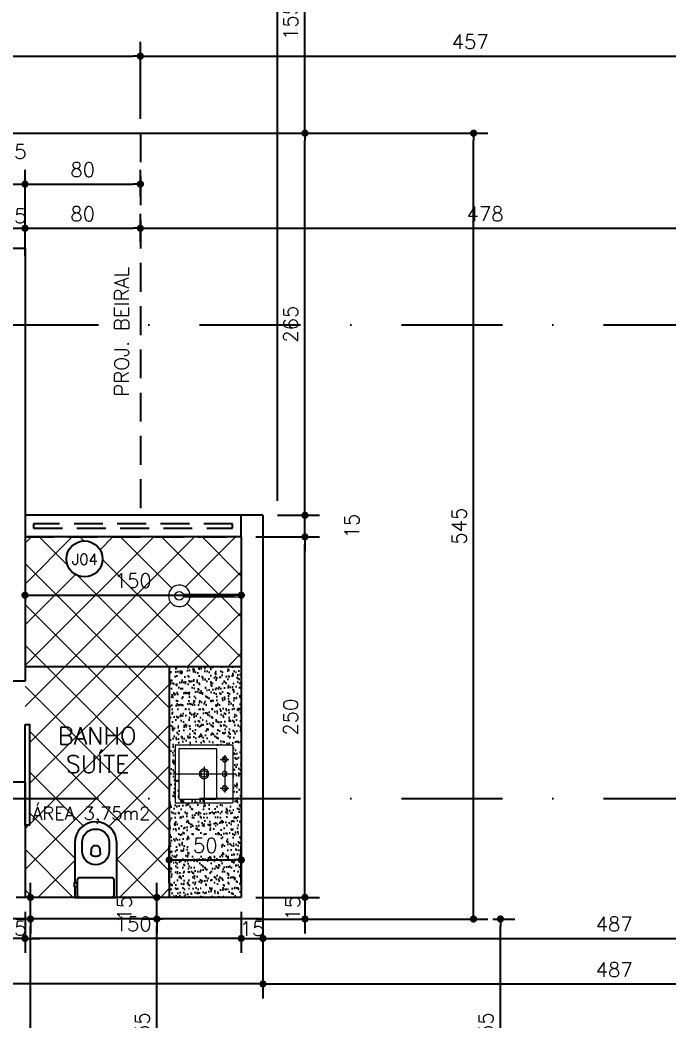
# Model space of a CAD drawing. Header units: inches. Extents: x 580771 to 672494, y 7715997 to 7829530.
# Drawn here: x 655704 to 656154, y 7723923 to 7724616 of the extents above; entities that cross this region are included whole.
import ezdxf

# ---------------------------------------------------------------- set-up
doc = ezdxf.new("R2010")
doc.units = ezdxf.units.IN
doc.header["$MEASUREMENT"] = 0
doc.header["$PDMODE"] = 2
for name, pattern in [('AXES', [0.54, 0.3, -0.08, 0.08, -0.08]), ('CACHE', [0.24, 0.12, -0.12]), ('CONTINU', [0]), ('DASHDOTX2', [2, 1, -0.5, 0, -0.5]), ('DASHED2', [0.375, 0.25, -0.125])]:
    doc.linetypes.add(name, pattern=pattern)
for name, color, linetype in [('01', 1, 'Continuous'), ('02', 2, 'Continuous'), ('04', 4, 'Continuous'), ('Block1', 1, 'Continuous'), ('Block2', 2, 'Continuous'), ('Layer1', 1, 'Continuous'), ('Layer3', 3, 'Continuous'), ('NIVEL', 2, 'Continuous'), ('P02', 2, 'Continuous'), ('parede', 6, 'Continuous'), ('PAVTO1-ESCADA', 1, 'Continuous'), ('SIMBOLOS', 2, 'Continuous')]:
    doc.layers.add(name, color=color, linetype=linetype)
for name, color, linetype, lineweight in [('ARQ-01', 1, 'Continuous', 13), ('ARQ-02', 2, 'Continuous', 20), ('MOBILIÁRIO-02', 2, 'Continuous', 20)]:
    doc.layers.add(name, color=color, linetype=linetype, lineweight=lineweight)
doc.layers.get('01').off()
doc.styles.add('R80E50', font='romans.shx', dxfattribs={"height": 10})
doc.styles.add('ROMANS', font='romans', dxfattribs={"height": 0.2})
doc.dimstyles.new('ARQ50', dxfattribs={"dimscale": 50, "dimtxt": 10, "dimasz": 0.1, "dimexe": 0.2, "dimexo": 0.2, "dimgap": 0.1, "dimtad": 1, "dimdec": 0, "dimzin": 12, "dimdsep": 46, "dimtxsty": 'R80E50', "dimblk1": 'DOT', "dimblk2": 'DOT', "dimsah": 1, "dimcen": 0.4, "dimclrd": 15, "dimclre": 15, "dimclrt": 3, "dimadec": 0, "dimazin": 0, "dimtfac": 1, "dimtdec": 0, "dimtmove": 2, "dimatfit": 3, "dimldrblk": 'DOT', "dimfxl": 0.2, "dimtolj": 1, "dimtzin": 12, "dimarcsym": 0})

# ---------------------------------------------------------------- blocks, each defined once
blk = doc.blocks.new('Vaso002c')
at = {"layer": 'Block1'}
for p, q in [((12.45, -18.5), (12.45, -16)), ((15.95, -18.5), (15.95, -16))]:
    blk.add_line(p, q, dxfattribs=at)
blk.add_lwpolyline([(3, -14, 0.324141), (5, -16), (19, -16, 0.333333), (20.5, -14.5), (20.5, 0), (20.5, 14.5, 0.333333), (19, 16), (5, 16, 0.324141), (3, 14, 0.324141)], format="xyb", dxfattribs=at)
for points in [[(63.2, 0, 0.418677), (51.5, 11.8), (43.6, 11.8, 0.411784), (31.7, 0, 0.411784), (43.6, -11.8), (51.5, -11.8, 0.418677)], [(48.5, 0, -0.428571), (44.8, -4), (40.8, -4.3, -0.16754), (39.3, 0, -0.16754), (40.8, 4.3), (44.8, 4, -0.428571)]]:
    blk.add_lwpolyline(points, format="xyb", close=True, dxfattribs=at)
at = {"layer": 'Block2'}
blk.add_lwpolyline([(3, 18.17, -0.329256), (3.38, 18.5), (51.1, 18.5, -0.412623), (69.5, 0, -0.412623), (51.1, -18.5), (15.95, -18.5), (15.95, -18.9), (12.45, -18.9), (12.45, -18.5), (3.38, -18.5, -0.329256), (3, -18.17), (3, -17.25), (3, 0), (3, 17.29)], format="xyb", close=True, dxfattribs=at)
blk = doc.blocks.new('adfADS')
at = {"layer": 'ARQ-02'}
for p, q in [((4240.81, -35963.67), (4280.98, -35963.67)), ((4240.81, -35965.67), (4280.98, -35965.67))]:
    blk.add_line(p, q, dxfattribs=at)
blk.add_circle((4283.81, -35964.67), 3, dxfattribs=at)
blk.add_arc((4283.81, -35964.67), 7.5, 187.66226, 172.33774, dxfattribs=at)
blk = doc.blocks.new('7408317_p')
at = {"linetype": 'Continuous'}
for p, q in [((-0.1983, 0.2005), (-0.2, 0.1987)), ((0.1982, 0.2005), (0.2, 0.1987)), ((-0.2, -0.1977), (-0.1983, -0.1995)), ((0.2, -0.1977), (0.1982, -0.1995))]:
    blk.add_line(p, q, dxfattribs=at)
at = {"linetype": 'AXES'}
for points in [[(0, -0.032), (0, 0.223)], [(0, -0.2156), (0, 0.2156)], [(-0.1299, 0.144), (0.1299, 0.144)], [(-0.1, 0.1125), (-0.1, 0.173)], [(0.1, 0.1125), (0.1, 0.173)], [(-0.0506, 0.0005), (0.2124, 0.0005)]]:
    blk.add_lwpolyline(points, dxfattribs=at)
at = {"linetype": 'CONTINU'}
for points in [[(-0.2, -0.1977), (-0.2, 0.1987)], [(-0.1983, 0.2005), (0.1982, 0.2005)], [(0.2, -0.1977), (0.2, 0.1987)], [(-0.175, -0.1695), (-0.1753, 0.0825)], [(-0.1703, 0.0875), (0.1704, 0.0875)], [(0.175, -0.1701), (0.1754, 0.0825)], [(-0.1983, -0.1995), (0.1982, -0.1995)], [(-0.17, -0.1745), (0.1706, -0.1745)]]:
    blk.add_lwpolyline(points, dxfattribs=at)
at = {"linetype": 'CACHE'}
for points in [[(-0.1, 0.1615, 1.00004), (-0.1, 0.1265)], [(-0.1, 0.1265, 1.000058), (-0.1, 0.1615)], [(0.1, 0.1615, 1.000022), (0.1, 0.1265)], [(0.1, 0.1265, 1.000056), (0.1, 0.1615)]]:
    blk.add_lwpolyline(points, format="xyb", dxfattribs=at)
at = {"linetype": 'CONTINU'}
for points in [[(0, 0.1615, 1.00026), (0, 0.1265)], [(0, 0.1265, 1.000277), (0, 0.1615)], [(-0.1703, 0.0875, 0.414587), (-0.1753, 0.0825)], [(0.1754, 0.0825, 0.414612), (0.1704, 0.0875)], [(0, 0.033, 1.000349), (0, -0.032)], [(0, 0.0227, 1.000759), (0, -0.0218)], [(0, -0.032, 1.000654), (0, 0.033)], [(0, -0.0218, 1.000698), (0, 0.0227)], [(-0.1736, -0.173, -0.197042), (-0.175, -0.1695)], [(-0.175, -0.1695, 0.414578), (-0.17, -0.1745)], [(-0.17, -0.1745, -0.19704), (-0.1736, -0.173)], [(0.1706, -0.1745, 0.413833), (0.175, -0.1701)]]:
    blk.add_lwpolyline(points, format="xyb", dxfattribs=at)
blk = doc.blocks.new('_DOT')
at = {"color": 0, "linetype": 'ByBlock'}
blk.add_line((-0.5, 0), (-1, 0), dxfattribs=at)
at = {"color": 0, "linetype": 'ByBlock', "const_width": 0.5}
blk.add_lwpolyline([(-0.25, 0, 1), (0.25, 0, 1)], format="xyb", close=True, dxfattribs=at)
blk = doc.blocks.new('*D65')
at = {"layer": 'Defpoints', "color": 0, "transparency": 16777216}
for p in [(655787.19, 7724591.08), (654057.19, 7724537.68), (655787.19, 7724537.68)]:
    blk.add_point(p, dxfattribs=at)
at = {"layer": 'NIVEL', "color": 15, "lineweight": -2, "transparency": 16777216}
for p, q in [((654057.19, 7724547.68), (654057.19, 7724601.08)), ((655787.19, 7724547.68), (655787.19, 7724601.08)), ((654062.19, 7724591.08), (655782.19, 7724591.08))]:
    blk.add_line(p, q, dxfattribs=at)
at = {"layer": 'NIVEL', "color": 15, "lineweight": -2, "transparency": 16777216, "xscale": 5, "yscale": 5, "zscale": 5, "rotation": 180}
blk.add_blockref('_DOT', (654057.19, 7724591.08), dxfattribs=at)
at = {"layer": 'NIVEL', "color": 15, "lineweight": -2, "transparency": 16777216, "xscale": 5, "yscale": 5, "zscale": 5}
blk.add_blockref('_DOT', (655787.19, 7724591.08), dxfattribs=at)
at = {"layer": 'NIVEL', "color": 3, "transparency": 16777216, "insert": (654922.19, 7724601.08), "char_height": 10, "attachment_point": 5, "style": 'R80E50'}
blk.add_mtext('\\A1;1730', dxfattribs=at)
blk = doc.blocks.new('*D66')
at = {"layer": 'Defpoints', "color": 0, "transparency": 16777216}
for p in [(655707.19, 7724471.72), (655692.19, 7724442.68), (655707.19, 7724442.68)]:
    blk.add_point(p, dxfattribs=at)
at = {"layer": 'NIVEL', "color": 15, "lineweight": -2, "transparency": 16777216}
for p, q in [((655692.19, 7724452.68), (655692.19, 7724481.72)), ((655707.19, 7724452.68), (655707.19, 7724481.72)), ((655687.19, 7724471.72), (655682.19, 7724471.72)), ((655692.19, 7724471.72), (655707.19, 7724471.72)), ((655712.19, 7724471.72), (655717.19, 7724471.72))]:
    blk.add_line(p, q, dxfattribs=at)
at = {"layer": 'NIVEL', "color": 15, "lineweight": -2, "transparency": 16777216, "xscale": 5, "yscale": 5, "zscale": 5}
blk.add_blockref('_DOT', (655692.19, 7724471.72), dxfattribs=at)
at = {"layer": 'NIVEL', "color": 15, "lineweight": -2, "transparency": 16777216, "xscale": 5, "yscale": 5, "zscale": 5, "rotation": 180}
blk.add_blockref('_DOT', (655707.19, 7724471.72), dxfattribs=at)
at = {"layer": 'NIVEL', "color": 3, "transparency": 16777216, "insert": (655699.69, 7724480.25), "char_height": 10, "attachment_point": 5, "style": 'R80E50'}
blk.add_mtext('\\A1;15', dxfattribs=at)
blk = doc.blocks.new('*D231')
at = {"layer": 'Defpoints', "color": 0, "transparency": 16777216}
for p in [(655707.19, 7724502.37), (655692.19, 7724442.68), (655707.19, 7724442.68)]:
    blk.add_point(p, dxfattribs=at)
at = {"layer": 'NIVEL', "color": 15, "lineweight": -2, "transparency": 16777216}
for p, q in [((655692.19, 7724452.68), (655692.19, 7724512.37)), ((655707.19, 7724452.68), (655707.19, 7724512.37)), ((655687.19, 7724502.37), (655682.19, 7724502.37)), ((655692.19, 7724502.37), (655707.19, 7724502.37)), ((655712.19, 7724502.37), (655717.19, 7724502.37))]:
    blk.add_line(p, q, dxfattribs=at)
at = {"layer": 'NIVEL', "color": 15, "lineweight": -2, "transparency": 16777216, "xscale": 5, "yscale": 5, "zscale": 5}
blk.add_blockref('_DOT', (655692.19, 7724502.37), dxfattribs=at)
at = {"layer": 'NIVEL', "color": 15, "lineweight": -2, "transparency": 16777216, "xscale": 5, "yscale": 5, "zscale": 5, "rotation": 180}
blk.add_blockref('_DOT', (655707.19, 7724502.37), dxfattribs=at)
at = {"layer": 'NIVEL', "color": 3, "transparency": 16777216, "insert": (655699.69, 7724524.87), "char_height": 10, "attachment_point": 5, "style": 'R80E50'}
blk.add_mtext('\\A1;15', dxfattribs=at)
blk = doc.blocks.new('*D1362')
at = {"layer": 'Defpoints', "color": 0, "transparency": 16777216}
for p in [(656244.68, 7724591.08), (656244.68, 7724575.36), (655787.19, 7724537.68)]:
    blk.add_point(p, dxfattribs=at)
at = {"layer": 'NIVEL', "color": 15, "lineweight": -2, "transparency": 16777216}
for p, q in [((655787.19, 7724547.68), (655787.19, 7724601.08)), ((656244.68, 7724585.36), (656244.68, 7724601.08)), ((655792.19, 7724591.08), (656239.68, 7724591.08))]:
    blk.add_line(p, q, dxfattribs=at)
at = {"layer": 'NIVEL', "color": 15, "lineweight": -2, "transparency": 16777216, "xscale": 5, "yscale": 5, "zscale": 5, "rotation": 180}
blk.add_blockref('_DOT', (655787.19, 7724591.08), dxfattribs=at)
at = {"layer": 'NIVEL', "color": 15, "lineweight": -2, "transparency": 16777216, "xscale": 5, "yscale": 5, "zscale": 5}
blk.add_blockref('_DOT', (656244.68, 7724591.08), dxfattribs=at)
at = {"layer": 'NIVEL', "color": 3, "transparency": 16777216, "insert": (656015.94, 7724601.08), "char_height": 10, "attachment_point": 5, "style": 'R80E50'}
blk.add_mtext('\\A1;457', dxfattribs=at)
blk = doc.blocks.new('*D1346')
at = {"layer": 'Defpoints', "color": 0, "transparency": 16777216}
for p in [(655787.19, 7724502.37), (655787.19, 7724483.67), (655707.19, 7724442.68)]:
    blk.add_point(p, dxfattribs=at)
at = {"layer": 'NIVEL', "color": 15, "lineweight": -2, "transparency": 16777216}
for p, q in [((655707.19, 7724452.68), (655707.19, 7724512.37)), ((655787.19, 7724493.67), (655787.19, 7724512.37)), ((655712.19, 7724502.37), (655782.19, 7724502.37))]:
    blk.add_line(p, q, dxfattribs=at)
at = {"layer": 'NIVEL', "color": 15, "lineweight": -2, "transparency": 16777216, "xscale": 5, "yscale": 5, "zscale": 5, "rotation": 180}
blk.add_blockref('_DOT', (655707.19, 7724502.37), dxfattribs=at)
at = {"layer": 'NIVEL', "color": 15, "lineweight": -2, "transparency": 16777216, "xscale": 5, "yscale": 5, "zscale": 5}
blk.add_blockref('_DOT', (655787.19, 7724502.37), dxfattribs=at)
at = {"layer": 'NIVEL', "color": 3, "transparency": 16777216, "insert": (655747.19, 7724512.37), "char_height": 10, "attachment_point": 5, "style": 'R80E50'}
blk.add_mtext('\\A1;80', dxfattribs=at)
blk = doc.blocks.new('*D1347')
at = {"layer": 'Defpoints', "color": 0, "transparency": 16777216}
for p in [(655787.19, 7724471.72), (655787.19, 7724452.36), (655707.19, 7724442.68)]:
    blk.add_point(p, dxfattribs=at)
at = {"layer": 'NIVEL', "color": 15, "lineweight": -2, "transparency": 16777216}
for p, q in [((655707.19, 7724452.68), (655707.19, 7724481.72)), ((655787.19, 7724462.36), (655787.19, 7724481.72)), ((655712.19, 7724471.72), (655782.19, 7724471.72))]:
    blk.add_line(p, q, dxfattribs=at)
at = {"layer": 'NIVEL', "color": 15, "lineweight": -2, "transparency": 16777216, "xscale": 5, "yscale": 5, "zscale": 5, "rotation": 180}
blk.add_blockref('_DOT', (655707.19, 7724471.72), dxfattribs=at)
at = {"layer": 'NIVEL', "color": 15, "lineweight": -2, "transparency": 16777216, "xscale": 5, "yscale": 5, "zscale": 5}
blk.add_blockref('_DOT', (655787.19, 7724471.72), dxfattribs=at)
at = {"layer": 'NIVEL', "color": 3, "transparency": 16777216, "insert": (655747.19, 7724481.72), "char_height": 10, "attachment_point": 5, "style": 'R80E50'}
blk.add_mtext('\\A1;80', dxfattribs=at)
blk = doc.blocks.new('*D1348')
at = {"layer": 'Defpoints', "color": 0, "transparency": 16777216}
for p in [(656265.24, 7724471.72), (656265.24, 7724471.72), (655787.19, 7724452.36)]:
    blk.add_point(p, dxfattribs=at)
at = {"layer": 'NIVEL', "color": 15, "lineweight": -2, "transparency": 16777216}
for p, q in [((655787.19, 7724462.36), (655787.19, 7724481.72)), ((655792.19, 7724471.72), (656260.24, 7724471.72))]:
    blk.add_line(p, q, dxfattribs=at)
at = {"layer": 'NIVEL', "color": 15, "lineweight": -2, "transparency": 16777216, "xscale": 5, "yscale": 5, "zscale": 5, "rotation": 180}
blk.add_blockref('_DOT', (655787.19, 7724471.72), dxfattribs=at)
at = {"layer": 'NIVEL', "color": 15, "lineweight": -2, "transparency": 16777216, "xscale": 5, "yscale": 5, "zscale": 5}
blk.add_blockref('_DOT', (656265.24, 7724471.72), dxfattribs=at)
at = {"layer": 'NIVEL', "color": 3, "transparency": 16777216, "insert": (656026.22, 7724481.72), "char_height": 10, "attachment_point": 5, "style": 'R80E50'}
blk.add_mtext('\\A1;478', dxfattribs=at)
blk = doc.blocks.new('*D1349')
at = {"layer": 'Defpoints', "color": 0, "transparency": 16777216}
for p in [(655857.19, 7724007.68), (655872.19, 7724007.68), (655872.19, 7723979.22)]:
    blk.add_point(p, dxfattribs=at)
at = {"layer": 'NIVEL', "color": 15, "lineweight": -2, "transparency": 16777216}
for p, q in [((655857.19, 7723997.68), (655857.19, 7723969.22)), ((655872.19, 7723997.68), (655872.19, 7723969.22)), ((655852.19, 7723979.22), (655847.19, 7723979.22)), ((655857.19, 7723979.22), (655872.19, 7723979.22)), ((655877.19, 7723979.22), (655882.19, 7723979.22))]:
    blk.add_line(p, q, dxfattribs=at)
at = {"layer": 'NIVEL', "color": 15, "lineweight": -2, "transparency": 16777216, "xscale": 5, "yscale": 5, "zscale": 5}
blk.add_blockref('_DOT', (655857.19, 7723979.22), dxfattribs=at)
at = {"layer": 'NIVEL', "color": 15, "lineweight": -2, "transparency": 16777216, "xscale": 5, "yscale": 5, "zscale": 5, "rotation": 180}
blk.add_blockref('_DOT', (655872.19, 7723979.22), dxfattribs=at)
at = {"layer": 'NIVEL', "color": 3, "transparency": 16777216, "insert": (655864.69, 7723985.94), "char_height": 10, "attachment_point": 5, "style": 'R80E50'}
blk.add_mtext('\\A1;15', dxfattribs=at)
blk = doc.blocks.new('*D1350')
at = {"layer": 'Defpoints', "color": 0, "transparency": 16777216}
for p in [(655707.19, 7724007.68), (655857.19, 7724007.68), (655707.19, 7723979.22)]:
    blk.add_point(p, dxfattribs=at)
at = {"layer": 'NIVEL', "color": 15, "lineweight": -2, "transparency": 16777216}
for p, q in [((655707.19, 7723997.68), (655707.19, 7723969.22)), ((655857.19, 7723997.68), (655857.19, 7723969.22)), ((655852.19, 7723979.22), (655712.19, 7723979.22))]:
    blk.add_line(p, q, dxfattribs=at)
at = {"layer": 'NIVEL', "color": 15, "lineweight": -2, "transparency": 16777216, "xscale": 5, "yscale": 5, "zscale": 5, "rotation": 180}
blk.add_blockref('_DOT', (655707.19, 7723979.22), dxfattribs=at)
at = {"layer": 'NIVEL', "color": 15, "lineweight": -2, "transparency": 16777216, "xscale": 5, "yscale": 5, "zscale": 5}
blk.add_blockref('_DOT', (655857.19, 7723979.22), dxfattribs=at)
at = {"layer": 'NIVEL', "color": 3, "transparency": 16777216, "insert": (655782.19, 7723989.22), "char_height": 10, "attachment_point": 5, "style": 'R80E50'}
blk.add_mtext('\\A1;150', dxfattribs=at)
blk = doc.blocks.new('*D1351')
at = {"layer": 'Defpoints', "color": 0, "transparency": 16777216}
for p in [(655692.19, 7724007.68), (655707.19, 7724007.68), (655692.19, 7723979.22)]:
    blk.add_point(p, dxfattribs=at)
at = {"layer": 'NIVEL', "color": 15, "lineweight": -2, "transparency": 16777216}
for p, q in [((655692.19, 7723997.68), (655692.19, 7723969.22)), ((655707.19, 7723997.68), (655707.19, 7723969.22)), ((655687.19, 7723979.22), (655682.19, 7723979.22)), ((655707.19, 7723979.22), (655692.19, 7723979.22)), ((655712.19, 7723979.22), (655717.19, 7723979.22))]:
    blk.add_line(p, q, dxfattribs=at)
at = {"layer": 'NIVEL', "color": 15, "lineweight": -2, "transparency": 16777216, "xscale": 5, "yscale": 5, "zscale": 5}
blk.add_blockref('_DOT', (655692.19, 7723979.22), dxfattribs=at)
at = {"layer": 'NIVEL', "color": 15, "lineweight": -2, "transparency": 16777216, "xscale": 5, "yscale": 5, "zscale": 5, "rotation": 180}
blk.add_blockref('_DOT', (655707.19, 7723979.22), dxfattribs=at)
at = {"layer": 'NIVEL', "color": 3, "transparency": 16777216, "insert": (655699.69, 7723986.28), "char_height": 10, "attachment_point": 5, "style": 'R80E50'}
blk.add_mtext('\\A1;15', dxfattribs=at)
blk = doc.blocks.new('*D1366')
at = {"layer": 'Defpoints', "color": 0, "transparency": 16777216}
for p in [(655872.19, 7724007.68), (656359.4, 7723979.22), (656359.4, 7723979.22)]:
    blk.add_point(p, dxfattribs=at)
at = {"layer": 'NIVEL', "color": 15, "lineweight": -2, "transparency": 16777216}
for p, q in [((655872.19, 7723997.68), (655872.19, 7723969.22)), ((655877.19, 7723979.22), (656354.4, 7723979.22))]:
    blk.add_line(p, q, dxfattribs=at)
at = {"layer": 'NIVEL', "color": 15, "lineweight": -2, "transparency": 16777216, "xscale": 5, "yscale": 5, "zscale": 5, "rotation": 180}
blk.add_blockref('_DOT', (655872.19, 7723979.22), dxfattribs=at)
at = {"layer": 'NIVEL', "color": 15, "lineweight": -2, "transparency": 16777216, "xscale": 5, "yscale": 5, "zscale": 5}
blk.add_blockref('_DOT', (656359.4, 7723979.22), dxfattribs=at)
at = {"layer": 'NIVEL', "color": 3, "transparency": 16777216, "insert": (656115.8, 7723989.22), "char_height": 10, "attachment_point": 5, "style": 'R80E50'}
blk.add_mtext('\\A1;487', dxfattribs=at)
blk = doc.blocks.new('*D1368')
at = {"layer": 'Defpoints', "color": 0, "transparency": 16777216}
for p in [(655872.19, 7723992.68), (656359.4, 7723996.98), (656359.4, 7723947.63)]:
    blk.add_point(p, dxfattribs=at)
at = {"layer": 'NIVEL', "color": 15, "lineweight": -2, "transparency": 16777216}
for p, q in [((656359.4, 7723986.98), (656359.4, 7723937.63)), ((655872.19, 7723982.68), (655872.19, 7723937.63)), ((655877.19, 7723947.63), (656354.4, 7723947.63))]:
    blk.add_line(p, q, dxfattribs=at)
at = {"layer": 'NIVEL', "color": 15, "lineweight": -2, "transparency": 16777216, "xscale": 5, "yscale": 5, "zscale": 5, "rotation": 180}
blk.add_blockref('_DOT', (655872.19, 7723947.63), dxfattribs=at)
at = {"layer": 'NIVEL', "color": 15, "lineweight": -2, "transparency": 16777216, "xscale": 5, "yscale": 5, "zscale": 5}
blk.add_blockref('_DOT', (656359.4, 7723947.63), dxfattribs=at)
at = {"layer": 'NIVEL', "color": 3, "transparency": 16777216, "insert": (656115.8, 7723957.63), "char_height": 10, "attachment_point": 5, "style": 'R80E50'}
blk.add_mtext('\\A1;487', dxfattribs=at)
blk = doc.blocks.new('*D1369')
at = {"layer": 'Defpoints', "color": 0, "transparency": 16777216}
for p in [(652697.19, 7724000.18), (655872.19, 7723992.68), (652697.19, 7723947.63)]:
    blk.add_point(p, dxfattribs=at)
at = {"layer": 'NIVEL', "color": 15, "lineweight": -2, "transparency": 16777216}
for p, q in [((652697.19, 7723990.18), (652697.19, 7723937.63)), ((655872.19, 7723982.68), (655872.19, 7723937.63)), ((655867.19, 7723947.63), (652702.19, 7723947.63))]:
    blk.add_line(p, q, dxfattribs=at)
at = {"layer": 'NIVEL', "color": 15, "lineweight": -2, "transparency": 16777216, "xscale": 5, "yscale": 5, "zscale": 5, "rotation": 180}
blk.add_blockref('_DOT', (652697.19, 7723947.63), dxfattribs=at)
at = {"layer": 'NIVEL', "color": 15, "lineweight": -2, "transparency": 16777216, "xscale": 5, "yscale": 5, "zscale": 5}
blk.add_blockref('_DOT', (655872.19, 7723947.63), dxfattribs=at)
at = {"layer": 'NIVEL', "color": 3, "transparency": 16777216, "insert": (654284.69, 7723957.63), "char_height": 10, "attachment_point": 5, "style": 'R80E50'}
blk.add_mtext('\\A1;3175', dxfattribs=at)
blk = doc.blocks.new('*D1335')
at = {"layer": 'Defpoints', "color": 0, "transparency": 16777216}
for p in [(655707.19, 7724257.68), (655857.19, 7724257.68), (655857.19, 7724217.27)]:
    blk.add_point(p, dxfattribs=at)
at = {"layer": 'NIVEL', "color": 15, "lineweight": -2, "transparency": 16777216}
for p, q in [((655707.19, 7724247.68), (655707.19, 7724207.27)), ((655857.19, 7724247.68), (655857.19, 7724207.27)), ((655712.19, 7724217.27), (655852.19, 7724217.27))]:
    blk.add_line(p, q, dxfattribs=at)
at = {"layer": 'NIVEL', "color": 15, "lineweight": -2, "transparency": 16777216, "xscale": 5, "yscale": 5, "zscale": 5, "rotation": 180}
blk.add_blockref('_DOT', (655707.19, 7724217.27), dxfattribs=at)
at = {"layer": 'NIVEL', "color": 15, "lineweight": -2, "transparency": 16777216, "xscale": 5, "yscale": 5, "zscale": 5}
blk.add_blockref('_DOT', (655857.19, 7724217.27), dxfattribs=at)
at = {"layer": 'NIVEL', "color": 3, "transparency": 16777216, "insert": (655782.19, 7724227.27), "char_height": 10, "attachment_point": 5, "style": 'R80E50'}
blk.add_mtext('\\A1;150', dxfattribs=at)
blk = doc.blocks.new('*D1336')
at = {"layer": 'Defpoints', "color": 0, "transparency": 16777216}
for p in [(655857.19, 7724033.65), (655807.19, 7724007.68), (655857.19, 7724007.68)]:
    blk.add_point(p, dxfattribs=at)
at = {"layer": 'NIVEL', "color": 15, "lineweight": -2, "transparency": 16777216}
for p, q in [((655807.19, 7724017.68), (655807.19, 7724043.65)), ((655857.19, 7724017.68), (655857.19, 7724043.65)), ((655812.19, 7724033.65), (655852.19, 7724033.65))]:
    blk.add_line(p, q, dxfattribs=at)
at = {"layer": 'NIVEL', "color": 15, "lineweight": -2, "transparency": 16777216, "xscale": 5, "yscale": 5, "zscale": 5, "rotation": 180}
blk.add_blockref('_DOT', (655807.19, 7724033.65), dxfattribs=at)
at = {"layer": 'NIVEL', "color": 15, "lineweight": -2, "transparency": 16777216, "xscale": 5, "yscale": 5, "zscale": 5}
blk.add_blockref('_DOT', (655857.19, 7724033.65), dxfattribs=at)
at = {"layer": 'NIVEL', "color": 3, "transparency": 16777216, "insert": (655832.19, 7724043.65), "char_height": 10, "attachment_point": 5, "style": 'R80E50'}
blk.add_mtext('\\A1;50', dxfattribs=at)
blk = doc.blocks.new('*D763')
at = {"layer": 'Defpoints', "color": 0, "transparency": 16777216}
for p in [(655857.19, 7724007.68), (655857.19, 7723992.68), (655901.35, 7723992.68)]:
    blk.add_point(p, dxfattribs=at)
at = {"layer": 'NIVEL', "color": 15, "lineweight": -2, "transparency": 16777216}
for p, q in [((655901.35, 7724012.68), (655901.35, 7724017.68)), ((655867.19, 7724007.68), (655911.35, 7724007.68)), ((655901.35, 7724007.68), (655901.35, 7723992.68)), ((655867.19, 7723992.68), (655911.35, 7723992.68)), ((655901.35, 7723987.68), (655901.35, 7723982.68))]:
    blk.add_line(p, q, dxfattribs=at)
at = {"layer": 'NIVEL', "color": 15, "lineweight": -2, "transparency": 16777216, "xscale": 5, "yscale": 5, "zscale": 5}
for p, rotation in [((655901.35, 7724007.68), 270), ((655901.35, 7723992.68), 90)]:
    blk.add_blockref('_DOT', p, dxfattribs=dict(at, rotation=rotation))
at = {"layer": 'NIVEL', "color": 3, "transparency": 16777216, "insert": (655892.74, 7724000.18), "char_height": 10, "attachment_point": 5, "rotation": 90, "style": 'R80E50'}
blk.add_mtext('\\A1;15', dxfattribs=at)
blk = doc.blocks.new('*D764')
at = {"layer": 'Defpoints', "color": 0, "transparency": 16777216}
for p in [(655857.19, 7724257.68), (655901.35, 7724257.68), (655857.19, 7724007.68)]:
    blk.add_point(p, dxfattribs=at)
at = {"layer": 'NIVEL', "color": 15, "lineweight": -2, "transparency": 16777216}
for p, q in [((655867.19, 7724257.68), (655911.35, 7724257.68)), ((655901.35, 7724012.68), (655901.35, 7724252.68)), ((655867.19, 7724007.68), (655911.35, 7724007.68))]:
    blk.add_line(p, q, dxfattribs=at)
at = {"layer": 'NIVEL', "color": 15, "lineweight": -2, "transparency": 16777216, "xscale": 5, "yscale": 5, "zscale": 5}
for p, rotation in [((655901.35, 7724257.68), 90), ((655901.35, 7724007.68), 270)]:
    blk.add_blockref('_DOT', p, dxfattribs=dict(at, rotation=rotation))
at = {"layer": 'NIVEL', "color": 3, "transparency": 16777216, "insert": (655891.35, 7724132.68), "char_height": 10, "attachment_point": 5, "rotation": 90, "style": 'R80E50'}
blk.add_mtext('\\A1;250', dxfattribs=at)
blk = doc.blocks.new('*D765')
at = {"layer": 'Defpoints', "color": 0, "transparency": 16777216}
for p in [(655872.19, 7724272.68), (655901.35, 7724272.68), (655857.19, 7724257.68)]:
    blk.add_point(p, dxfattribs=at)
at = {"layer": 'NIVEL', "color": 15, "lineweight": -2, "transparency": 16777216}
for p, q in [((655901.35, 7724277.68), (655901.35, 7724282.68)), ((655882.19, 7724272.68), (655911.35, 7724272.68)), ((655901.35, 7724257.68), (655901.35, 7724272.68)), ((655867.19, 7724257.68), (655911.35, 7724257.68)), ((655901.35, 7724252.68), (655901.35, 7724247.68))]:
    blk.add_line(p, q, dxfattribs=at)
at = {"layer": 'NIVEL', "color": 15, "lineweight": -2, "transparency": 16777216, "xscale": 5, "yscale": 5, "zscale": 5}
for p, rotation in [((655901.35, 7724272.68), 270), ((655901.35, 7724257.68), 90)]:
    blk.add_blockref('_DOT', p, dxfattribs=dict(at, rotation=rotation))
at = {"layer": 'NIVEL', "color": 3, "transparency": 16777216, "insert": (655933.85, 7724265.18), "char_height": 10, "attachment_point": 5, "rotation": 90, "style": 'R80E50'}
blk.add_mtext('\\A1;15', dxfattribs=at)
blk = doc.blocks.new('*D766')
at = {"layer": 'Defpoints', "color": 0, "transparency": 16777216}
for p in [(655787.19, 7724537.68), (655901.35, 7724537.68), (655872.19, 7724272.68)]:
    blk.add_point(p, dxfattribs=at)
at = {"layer": 'NIVEL', "color": 15, "lineweight": -2, "transparency": 16777216}
for p, q in [((655797.19, 7724537.68), (655911.35, 7724537.68)), ((655901.35, 7724277.68), (655901.35, 7724532.68)), ((655882.19, 7724272.68), (655911.35, 7724272.68))]:
    blk.add_line(p, q, dxfattribs=at)
at = {"layer": 'NIVEL', "color": 15, "lineweight": -2, "transparency": 16777216, "xscale": 5, "yscale": 5, "zscale": 5}
for p, rotation in [((655901.35, 7724537.68), 90), ((655901.35, 7724272.68), 270)]:
    blk.add_blockref('_DOT', p, dxfattribs=dict(at, rotation=rotation))
at = {"layer": 'NIVEL', "color": 3, "transparency": 16777216, "insert": (655891.35, 7724405.18), "char_height": 10, "attachment_point": 5, "rotation": 90, "style": 'R80E50'}
blk.add_mtext('\\A1;265', dxfattribs=at)
blk = doc.blocks.new('*D767')
at = {"layer": 'Defpoints', "color": 0, "transparency": 16777216}
for p in [(655886.19, 7724692.68), (655901.35, 7724692.68), (655787.19, 7724537.68)]:
    blk.add_point(p, dxfattribs=at)
at = {"layer": 'NIVEL', "color": 15, "lineweight": -2, "transparency": 16777216}
for p, q in [((655896.19, 7724692.68), (655911.35, 7724692.68)), ((655901.35, 7724542.68), (655901.35, 7724687.68)), ((655797.19, 7724537.68), (655911.35, 7724537.68))]:
    blk.add_line(p, q, dxfattribs=at)
at = {"layer": 'NIVEL', "color": 15, "lineweight": -2, "transparency": 16777216, "xscale": 5, "yscale": 5, "zscale": 5}
for p, rotation in [((655901.35, 7724692.68), 90), ((655901.35, 7724537.68), 270)]:
    blk.add_blockref('_DOT', p, dxfattribs=dict(at, rotation=rotation))
at = {"layer": 'NIVEL', "color": 3, "transparency": 16777216, "insert": (655891.35, 7724615.18), "char_height": 10, "attachment_point": 5, "rotation": 90, "style": 'R80E50'}
blk.add_mtext('\\A1;155', dxfattribs=at)
blk = doc.blocks.new('*D845')
at = {"layer": 'Defpoints', "color": 0, "transparency": 16777216}
for p in [(656021.73, 7723992.68), (656036.9, 7723992.68), (655922.74, 7723837.68)]:
    blk.add_point(p, dxfattribs=at)
at = {"layer": 'NIVEL', "color": 15, "lineweight": -2, "transparency": 16777216}
for p, q in [((656031.73, 7723992.68), (656046.9, 7723992.68)), ((656036.9, 7723842.68), (656036.9, 7723987.68)), ((655932.74, 7723837.68), (656046.9, 7723837.68))]:
    blk.add_line(p, q, dxfattribs=at)
at = {"layer": 'NIVEL', "color": 15, "lineweight": -2, "transparency": 16777216, "xscale": 5, "yscale": 5, "zscale": 5}
for p, rotation in [((656036.9, 7723992.68), 90), ((656036.9, 7723837.68), 270)]:
    blk.add_blockref('_DOT', p, dxfattribs=dict(at, rotation=rotation))
at = {"layer": 'NIVEL', "color": 3, "transparency": 16777216, "insert": (656026.9, 7723915.18), "char_height": 10, "attachment_point": 5, "rotation": 90, "style": 'R80E50'}
blk.add_mtext('\\A1;155', dxfattribs=at)
blk = doc.blocks.new('*D852')
at = {"layer": 'Defpoints', "color": 0, "transparency": 16777216}
for p in [(655798.58, 7723992.68), (655812.77, 7723992.68), (655812.77, 7723837.68)]:
    blk.add_point(p, dxfattribs=at)
at = {"layer": 'NIVEL', "color": 15, "lineweight": -2, "transparency": 16777216}
for p, q in [((655802.77, 7723992.68), (655788.58, 7723992.68)), ((655798.58, 7723842.68), (655798.58, 7723987.68)), ((655802.77, 7723837.68), (655788.58, 7723837.68))]:
    blk.add_line(p, q, dxfattribs=at)
at = {"layer": 'NIVEL', "color": 15, "lineweight": -2, "transparency": 16777216, "xscale": 5, "yscale": 5, "zscale": 5}
for p, rotation in [((655798.58, 7723992.68), 90), ((655798.58, 7723837.68), 270)]:
    blk.add_blockref('_DOT', p, dxfattribs=dict(at, rotation=rotation))
at = {"layer": 'NIVEL', "color": 3, "transparency": 16777216, "insert": (655788.58, 7723915.18), "char_height": 10, "attachment_point": 5, "rotation": 90, "style": 'R80E50'}
blk.add_mtext('\\A1;155', dxfattribs=at)
blk = doc.blocks.new('*D853')
at = {"layer": 'Defpoints', "color": 0, "transparency": 16777216}
for p in [(655798.58, 7724007.68), (655812.77, 7724007.68), (655812.77, 7723992.68)]:
    blk.add_point(p, dxfattribs=at)
at = {"layer": 'NIVEL', "color": 15, "lineweight": -2, "transparency": 16777216}
for p, q in [((655798.58, 7724012.68), (655798.58, 7724017.68)), ((655802.77, 7724007.68), (655788.58, 7724007.68)), ((655798.58, 7723992.68), (655798.58, 7724007.68)), ((655802.77, 7723992.68), (655788.58, 7723992.68)), ((655798.58, 7723987.68), (655798.58, 7723982.68))]:
    blk.add_line(p, q, dxfattribs=at)
at = {"layer": 'NIVEL', "color": 15, "lineweight": -2, "transparency": 16777216, "xscale": 5, "yscale": 5, "zscale": 5}
for p, rotation in [((655798.58, 7724007.68), 270), ((655798.58, 7723992.68), 90)]:
    blk.add_blockref('_DOT', p, dxfattribs=dict(at, rotation=rotation))
at = {"layer": 'NIVEL', "color": 3, "transparency": 16777216, "insert": (655776.08, 7724000.18), "char_height": 10, "attachment_point": 5, "rotation": 90, "style": 'R80E50'}
blk.add_mtext('\\A1;15', dxfattribs=at)
blk = doc.blocks.new('*D857')
at = {"layer": 'Defpoints', "color": 0, "transparency": 16777216}
for p in [(655710.96, 7723992.68), (655717.74, 7723992.68), (655717.74, 7723757.68)]:
    blk.add_point(p, dxfattribs=at)
at = {"layer": 'NIVEL', "color": 15, "lineweight": -2, "transparency": 16777216}
for p, q in [((655707.74, 7723992.68), (655700.96, 7723992.68)), ((655710.96, 7723762.68), (655710.96, 7723987.68)), ((655707.74, 7723757.68), (655700.96, 7723757.68))]:
    blk.add_line(p, q, dxfattribs=at)
at = {"layer": 'NIVEL', "color": 15, "lineweight": -2, "transparency": 16777216, "xscale": 5, "yscale": 5, "zscale": 5}
for p, rotation in [((655710.96, 7723992.68), 90), ((655710.96, 7723757.68), 270)]:
    blk.add_blockref('_DOT', p, dxfattribs=dict(at, rotation=rotation))
at = {"layer": 'NIVEL', "color": 3, "transparency": 16777216, "insert": (655700.96, 7723875.18), "char_height": 10, "attachment_point": 5, "rotation": 90, "style": 'R80E50'}
blk.add_mtext('\\A1;235', dxfattribs=at)
blk = doc.blocks.new('*D858')
at = {"layer": 'Defpoints', "color": 0, "transparency": 16777216}
for p in [(655710.96, 7724007.68), (655717.74, 7724007.68), (655717.74, 7723992.68)]:
    blk.add_point(p, dxfattribs=at)
at = {"layer": 'NIVEL', "color": 15, "lineweight": -2, "transparency": 16777216}
for p, q in [((655710.96, 7724012.68), (655710.96, 7724017.68)), ((655707.74, 7724007.68), (655700.96, 7724007.68)), ((655710.96, 7723992.68), (655710.96, 7724007.68)), ((655707.74, 7723992.68), (655700.96, 7723992.68)), ((655710.96, 7723987.68), (655710.96, 7723982.68))]:
    blk.add_line(p, q, dxfattribs=at)
at = {"layer": 'NIVEL', "color": 15, "lineweight": -2, "transparency": 16777216, "xscale": 5, "yscale": 5, "zscale": 5}
for p, rotation in [((655710.96, 7724007.68), 270), ((655710.96, 7723992.68), 90)]:
    blk.add_blockref('_DOT', p, dxfattribs=dict(at, rotation=rotation))
at = {"layer": 'NIVEL', "color": 3, "transparency": 16777216, "insert": (655688.46, 7724000.18), "char_height": 10, "attachment_point": 5, "rotation": 90, "style": 'R80E50'}
blk.add_mtext('\\A1;15', dxfattribs=at)
blk = doc.blocks.new('*D1667')
at = {"layer": 'Defpoints', "color": 0, "transparency": 16777216}
for p in [(652696.69, 7724817.91), (652696.69, 7724357.68), (655882.19, 7724272.68)]:
    blk.add_point(p, dxfattribs=at)
at = {"layer": 'NIVEL', "color": 15, "lineweight": -2, "transparency": 16777216}
for p, q in [((652696.69, 7724367.68), (652696.69, 7724827.91)), ((655882.19, 7724282.68), (655882.19, 7724827.91)), ((655877.19, 7724817.91), (652701.69, 7724817.91))]:
    blk.add_line(p, q, dxfattribs=at)
at = {"layer": 'NIVEL', "color": 15, "lineweight": -2, "transparency": 16777216, "xscale": 5, "yscale": 5, "zscale": 5, "rotation": 180}
blk.add_blockref('_DOT', (652696.69, 7724817.91), dxfattribs=at)
at = {"layer": 'NIVEL', "color": 15, "lineweight": -2, "transparency": 16777216, "xscale": 5, "yscale": 5, "zscale": 5}
blk.add_blockref('_DOT', (655882.19, 7724817.91), dxfattribs=at)
at = {"layer": 'NIVEL', "color": 3, "transparency": 16777216, "insert": (654289.44, 7724827.91), "char_height": 10, "attachment_point": 5, "style": 'R80E50'}
blk.add_mtext('\\A1;3185', dxfattribs=at)
blk = doc.blocks.new('*D1668')
at = {"layer": 'Defpoints', "color": 0, "transparency": 16777216}
for p in [(655575.41, 7724537.68), (656018.26, 7724537.68), (655872.19, 7723992.68)]:
    blk.add_point(p, dxfattribs=at)
at = {"layer": 'NIVEL', "color": 15, "lineweight": -2, "transparency": 16777216}
for p, q in [((655585.41, 7724537.68), (656028.26, 7724537.68)), ((656018.26, 7723997.68), (656018.26, 7724532.68)), ((655882.19, 7723992.68), (656028.26, 7723992.68))]:
    blk.add_line(p, q, dxfattribs=at)
at = {"layer": 'NIVEL', "color": 15, "lineweight": -2, "transparency": 16777216, "xscale": 5, "yscale": 5, "zscale": 5}
for p, rotation in [((656018.26, 7724537.68), 90), ((656018.26, 7723992.68), 270)]:
    blk.add_blockref('_DOT', p, dxfattribs=dict(at, rotation=rotation))
at = {"layer": 'NIVEL', "color": 3, "transparency": 16777216, "insert": (656008.26, 7724265.18), "char_height": 10, "attachment_point": 5, "rotation": 90, "style": 'R80E50'}
blk.add_mtext('\\A1;545', dxfattribs=at)

msp = doc.modelspace()

# ---------------------------------------------------------------- hatches: boundary and pattern name
at = {"layer": 'ARQ-01'}
h = msp.add_hatch(dxfattribs=at)
h.set_pattern_fill('_USER', color=256, scale=20, angle=45, style=0, double=1, pattern_type=0)
h.set_pattern_definition([(45, (0, -41893.46), (-14.142135624, 14.142135624), []), (135, (0, -41893.46), (-14.142135624, -14.142135624), [])])
h.paths.add_polyline_path([(655807.193, 7724167.685), (655707.193, 7724167.685), (655707.193, 7724157.685), (655707.193, 7724127.685), (655710.193, 7724127.685), (655710.193, 7724057.685), (655707.193, 7724057.685), (655707.193, 7724007.685), (655741.636, 7724007.685), (655741.636, 7724015.126), (655741.321, 7724015.126), (655741.321, 7724017.882), (655741.636, 7724045.559, -0.4126226), (655756.203, 7724060.047, -0.4126226), (655770.77, 7724045.559), (655770.77, 7724007.685), (655807.193, 7724007.685)])
h.paths.add_polyline_path([(655857.193, 7724215.8), (655821.626, 7724215.8, -14.9330344), (655821.626, 7724217.8), (655857.193, 7724217.8), (655857.193, 7724257.685), (655707.193, 7724257.685), (655707.193, 7724167.685), (655857.193, 7724167.685)])
h.paths.add_polyline_path([(655735.965, 7724242.382, -1), (655760.965, 7724242.382, -1)], flags=16)
h.paths.add_polyline_path([(655729.347, 7724110.692), (655791.864, 7724110.692), (655791.864, 7724128.842), (655729.347, 7724128.842)], flags=24)
h.paths.add_polyline_path([(655733.603, 7724090.449), (655786.901, 7724090.449), (655786.901, 7724112.057), (655733.603, 7724112.057)], flags=24)
h.paths.add_polyline_path([(655767.551, 7724219.765), (655796.836, 7724219.765), (655796.836, 7724234.765), (655767.551, 7724234.765)], flags=24)
h.paths.add_polyline_path([(655738.519, 7724236.503), (655760.841, 7724236.503), (655760.841, 7724247.753), (655738.519, 7724247.753)], flags=8)
at = {"layer": 'PAVTO1-ESCADA'}
h = msp.add_hatch(dxfattribs=at)
h.set_pattern_fill('AR-SAND', color=256, scale=3, style=0)
h.set_pattern_definition([(37.5, (0, -41893.4593), (-0.1889800743, 5.780471307), [0, -4.56, 0, -5.1, 0, -4.875]), (7.5, (0, -41893.459), (5.309330116, 8.466438196), [0, -2.46, 0, -4.11, 0, -1.575]), (327.5, (-3.69, -41893.4593), (9.3424255853, 0.0169771606), [0, -1.5, 0, -5.4, 0, -7.05]), (317.5, (-3.69, -41893.459), (9.018379814, 2.633026695), [0, -0.75, 0, -3.54, 0, -4.05])])
h.paths.add_polyline_path([(655857.193, 7724167.685), (655807.193, 7724167.685), (655807.193, 7724007.685), (655857.193, 7724007.685)])
edge = h.paths.add_edge_path(flags=0)
edge.add_line((655831.345, 7724075.839), (655814.29, 7724075.862))
edge.add_arc((655814.29, 7724076.307), 0.445, 179.999998, 269.92551, ccw=False)
edge.add_line((655813.845, 7724076.307), (655813.845, 7724093.364))
edge.add_line((655813.845, 7724093.364), (655811.523, 7724093.364))
edge.add_line((655811.523, 7724093.364), (655811.523, 7724073.367))
edge.add_line((655811.523, 7724073.367), (655831.345, 7724073.367))
edge.add_line((655831.345, 7724073.367), (655831.345, 7724075.839))
edge = h.paths.add_edge_path(flags=16)
edge.add_line((655851.345, 7724113.367), (655851.345, 7724093.363))
edge.add_line((655851.345, 7724093.363), (655847.445, 7724093.363))
edge.add_arc((655845.695, 7724093.363), 1.75, -89.985412, 0.008466, ccw=False)
edge.add_line((655845.696, 7724091.613), (655845.696, 7724085.113))
edge.add_arc((655845.695, 7724083.363), 1.75, -0.003551, 89.99385, ccw=False)
edge.add_arc((655845.695, 7724083.363), 1.75, -180.005533, 0.000908, ccw=False)
edge.add_arc((655845.695, 7724083.363), 1.75, 89.99385, 179.998927, ccw=False)
edge.add_line((655845.696, 7724085.113), (655845.696, 7724091.613))
edge.add_arc((655845.695, 7724093.363), 1.75, 179.991534, 270.014588, ccw=False)
edge.add_line((655843.945, 7724093.363), (655834.596, 7724093.363))
edge.add_arc((655831.345, 7724093.361), 3.251, -180.031585, 0.031585, ccw=False)
edge.add_arc((655831.345, 7724093.364), 3.251, -0.02591, 180.02591, ccw=False)
edge.add_line((655834.596, 7724093.363), (655843.945, 7724093.363))
edge.add_arc((655845.695, 7724093.364), 1.75, 89.980868, 180.02225, ccw=False)
edge.add_line((655845.696, 7724095.114), (655845.696, 7724101.613))
edge.add_arc((655845.696, 7724103.363), 1.75, 179.994453, 270.001344, ccw=False)
edge.add_arc((655845.696, 7724103.363), 1.75, -0.004515, 180.000035, ccw=False)
edge.add_arc((655845.696, 7724103.363), 1.75, -89.998656, 0.001067, ccw=False)
edge.add_line((655845.696, 7724101.613), (655845.696, 7724095.114))
edge.add_arc((655845.695, 7724093.364), 1.75, -0.02225, 89.980868, ccw=False)
edge.add_line((655847.445, 7724093.363), (655851.345, 7724093.363))
edge.add_line((655851.345, 7724093.363), (655851.345, 7724113.189))
edge.add_line((655851.345, 7724113.189), (655851.256, 7724072.125))
edge.add_line((655851.256, 7724072.125), (655811.434, 7724072.125))
edge.add_line((655811.434, 7724072.125), (655811.345, 7724113.189))
edge.add_line((655811.345, 7724113.189), (655811.523, 7724113.367))
edge.add_line((655811.523, 7724113.367), (655851.345, 7724113.367))
edge = h.paths.add_edge_path(flags=16)
edge.add_arc((655831.345, 7724093.362), 2.225, -180.051419, 0.028551, ccw=False)
edge.add_arc((655831.345, 7724093.365), 2.225, -0.054932, 180.032063, ccw=False)
h.paths.add_polyline_path([(655821.598, 7724036.154), (655842.789, 7724036.154), (655842.789, 7724051.154), (655821.598, 7724051.154)], flags=16)

# ---------------------------------------------------------------- linework, layer by layer
at = {"layer": '04', "linetype": 'DASHDOTX2', "ltscale": 70}
for p, q in [((651204.859, 7724404.77), (656428.503, 7724404.77)), ((651204.859, 7724076.166), (656472.917, 7724076.166))]:
    msp.add_line(p, q, dxfattribs=at)
at = {"layer": 'Layer1', "linetype": 'DASHED2', "ltscale": 80}
for p, q in [((654057.193, 7724537.685), (655787.193, 7724537.685)), ((655787.193, 7724537.685), (655787.193, 7724272.685))]:
    msp.add_line(p, q, dxfattribs=at)
for points in [[(655707.193, 7724272.685), (655707.193, 7724257.685), (655857.193, 7724257.685), (655857.193, 7724272.685)], [(655713.193, 7724266.685), (655713.193, 7724263.685), (655851.193, 7724263.685), (655851.193, 7724266.685)]]:
    msp.add_lwpolyline(points, close=True, dxfattribs=at)
at = {"layer": 'P02'}
for p, q in [((655857.193, 7724167.685), (655707.193, 7724167.685)), ((655807.193, 7724167.685), (655807.193, 7724007.685))]:
    msp.add_line(p, q, dxfattribs=at)
msp.add_lwpolyline([(655707.193, 7724127.685), (655710.193, 7724127.685), (655710.193, 7724057.685), (655707.193, 7724057.685), (655707.193, 7724127.685)], dxfattribs=at)
at = {"layer": 'parede'}
for p, q in [((655707.193, 7724457.685), (655582.193, 7724457.685)), ((655707.193, 7724457.685), (655707.193, 7724272.685)), ((655872.193, 7724272.685), (655707.193, 7724272.685)), ((655872.193, 7724272.685), (655872.193, 7723992.685)), ((655857.193, 7724257.685), (655707.193, 7724257.685)), ((655707.193, 7724257.685), (655707.193, 7724157.685)), ((655857.193, 7724257.685), (655857.193, 7724007.685)), ((655707.193, 7724157.685), (655692.193, 7724157.685)), ((655707.193, 7724087.685), (655692.193, 7724087.685)), ((655707.193, 7724087.685), (655707.193, 7724007.685)), ((655857.193, 7724007.685), (655707.193, 7724007.685)), ((655872.193, 7723992.685), (652697.193, 7723992.685))]:
    msp.add_line(p, q, dxfattribs=at)
at = {"layer": 'SIMBOLOS', "color": 2}
msp.add_circle((655748.465, 7724242.382), 12.5, dxfattribs=at)

# ---------------------------------------------------------------- block references
at = {"layer": '01', "xscale": -0.7874015748038801, "yscale": 0.7874015748038801, "zscale": 0.7874015748038801, "rotation": 270}
msp.add_blockref('Vaso002c', (655756.203, 7724005.322), dxfattribs=at)
at = {"layer": 'MOBILIÁRIO-02', "xscale": 100, "yscale": 100, "zscale": 100, "rotation": 270}
msp.add_blockref('7408317_p', (655831.295, 7724093.364), dxfattribs=at)
at = {"layer": 'P02', "rotation": 180}
msp.add_blockref('adfADS', (660098.006, 7688252.13), dxfattribs=at)

# ---------------------------------------------------------------- texts
at = {"layer": '02', "insert": (655712.334, 7724058.665), "char_height": 9, "width": 104.16053, "attachment_point": 7, "style": 'R80E50'}
msp.add_mtext('\\pt63;{\\C2;ÁREA 3,75m2}', dxfattribs=at)
at = {"layer": 'Layer3', "style": 'R80E50'}
for s, p in [('BANHO', (655730.067, 7724113.717)), ('SUÍTE ', (655735.476, 7724094.051))]:
    msp.add_text(s, height=12.1, dxfattribs=at).set_placement(p)
at = {"layer": 'NIVEL', "color": 2, "linetype": 'Continuous', "style": 'ROMANS'}
msp.add_text('PROJ. BEIRAL', height=10, rotation=90, dxfattribs=at).set_placement((655779.192, 7724355.051))
at = {"layer": 'SIMBOLOS', "color": 2, "style": 'ROMANS'}
msp.add_text('J04', height=7.5, dxfattribs=at).set_placement((655739.68, 7724238.378))

# ---------------------------------------------------------------- dimensions: what is measured, and where the dimension line sits
at = {"layer": 'NIVEL'}
dim = msp.add_linear_dim(base=(652696.6934496, 7724817.910949959), p1=(655882.193449599, 7724272.684700021), p2=(652696.6934496, 7724357.684700016), dimstyle='ARQ50', dxfattribs=at)
dim.commit()
dim.dimension.update_dxf_attribs({"geometry": '*D1667', "text_midpoint": (654289.443449599, 7724827.910949959)})
at = {"layer": 'NIVEL', "color": 4}
for base, p1, p2, picture, middle in [((655901.348, 7724692.685), (655787.193, 7724537.685), (655886.186, 7724692.685), '*D767', (655891.348, 7724615.185)), ((655901.348, 7724537.685), (655872.193, 7724272.685), (655787.193, 7724537.685), '*D766', (655891.348, 7724405.185)), ((655901.348, 7724272.685), (655857.193, 7724257.685), (655872.193, 7724272.685), '*D765', (655933.848, 7724265.185)), ((655901.348, 7724257.685), (655857.193, 7724007.685), (655857.193, 7724257.685), '*D764', (655891.348, 7724132.685)), ((655710.956, 7724007.685), (655717.741, 7723992.685), (655717.741, 7724007.685), '*D858', (655688.456, 7724000.185)), ((655798.58, 7724007.685), (655812.766, 7723992.685), (655812.766, 7724007.685), '*D853', (655776.08, 7724000.185)), ((655710.956, 7723992.685), (655717.741, 7723757.685), (655717.741, 7723992.685), '*D857', (655700.956, 7723875.185)), ((655798.58, 7723992.685), (655812.766, 7723837.685), (655812.766, 7723992.685), '*D852', (655788.58, 7723915.185)), ((656036.896, 7723992.685), (655922.741, 7723837.685), (656021.734, 7723992.685), '*D845', (656026.896, 7723915.185))]:
    dim = msp.add_linear_dim(base=base, p1=p1, p2=p2, angle=90, dimstyle='ARQ50', dxfattribs=at)
    dim.commit()
    dim.dimension.update_dxf_attribs({"geometry": picture, "text_midpoint": middle})
for base, p1, p2, picture, middle in [((655787.193, 7724591.083), (654057.193, 7724537.685), (655787.193, 7724537.685), '*D65', (654922.193, 7724601.083)), ((656244.683, 7724591.083), (655787.193, 7724537.685), (656244.683, 7724575.363), '*D1362', (656015.938, 7724601.083)), ((655707.193, 7724502.374), (655692.193, 7724442.685), (655707.193, 7724442.685), '*D231', (655699.693, 7724524.874)), ((655787.193, 7724502.374), (655707.193, 7724442.685), (655787.193, 7724483.667), '*D1346', (655747.193, 7724512.374)), ((655787.193, 7724471.72), (655707.193, 7724442.685), (655787.193, 7724452.36), '*D1347', (655747.193, 7724481.72)), ((656265.239, 7724471.72), (655787.193, 7724452.36), (656265.239, 7724471.72), '*D1348', (656026.216, 7724481.72)), ((655857.193, 7724217.265), (655707.193, 7724257.685), (655857.193, 7724257.685), '*D1335', (655782.193, 7724227.265)), ((655857.193, 7724033.654), (655807.193, 7724007.685), (655857.193, 7724007.685), '*D1336', (655832.193, 7724043.654)), ((655707.193, 7723979.215), (655857.193, 7724007.685), (655707.193, 7724007.685), '*D1350', (655782.193, 7723989.215)), ((656359.397, 7723979.215), (655872.193, 7724007.685), (656359.397, 7723979.215), '*D1366', (656115.795, 7723989.215)), ((652697.193, 7723947.63), (655872.193, 7723992.685), (652697.193, 7724000.185), '*D1369', (654284.693, 7723957.63)), ((656359.397, 7723947.63), (655872.193, 7723992.685), (656359.397, 7723996.976), '*D1368', (656115.795, 7723957.63))]:
    dim = msp.add_linear_dim(base=base, p1=p1, p2=p2, dimstyle='ARQ50', dxfattribs=at)
    dim.commit()
    dim.dimension.update_dxf_attribs({"geometry": picture, "text_midpoint": middle})
at = {"layer": 'NIVEL'}
dim = msp.add_linear_dim(base=(656018.259, 7724537.685), p1=(655872.193, 7723992.685), p2=(655575.408, 7724537.685), angle=90, dimstyle='ARQ50', dxfattribs=at)
dim.commit()
dim.dimension.update_dxf_attribs({"geometry": '*D1668', "text_midpoint": (656008.259, 7724265.185)})
at = {"layer": 'NIVEL', "color": 4}
for base, p1, p2, picture, middle in [((655707.193, 7724471.72), (655692.193, 7724442.685), (655707.193, 7724442.685), '*D66', (655699.693, 7724480.251)), ((655692.193, 7723979.215), (655707.193, 7724007.685), (655692.193, 7724007.685), '*D1351', (655699.693, 7723986.285)), ((655872.193, 7723979.215), (655857.193, 7724007.685), (655872.193, 7724007.685), '*D1349', (655864.693, 7723985.938))]:
    dim = msp.add_linear_dim(base=base, p1=p1, p2=p2, dimstyle='ARQ50', dxfattribs=at)
    dim.commit()
    dim.dimension.update_dxf_attribs({"geometry": picture, "text_midpoint": middle, "dimtype": 160})
dim = msp.add_linear_dim(base=(655901.348, 7723992.685), p1=(655857.193, 7724007.685), p2=(655857.193, 7723992.685), angle=90, dimstyle='ARQ50', dxfattribs=at)
dim.commit()
dim.dimension.update_dxf_attribs({"geometry": '*D763', "text_midpoint": (655892.744, 7724000.185), "dimtype": 160})

doc.saveas('drawing.dxf')
